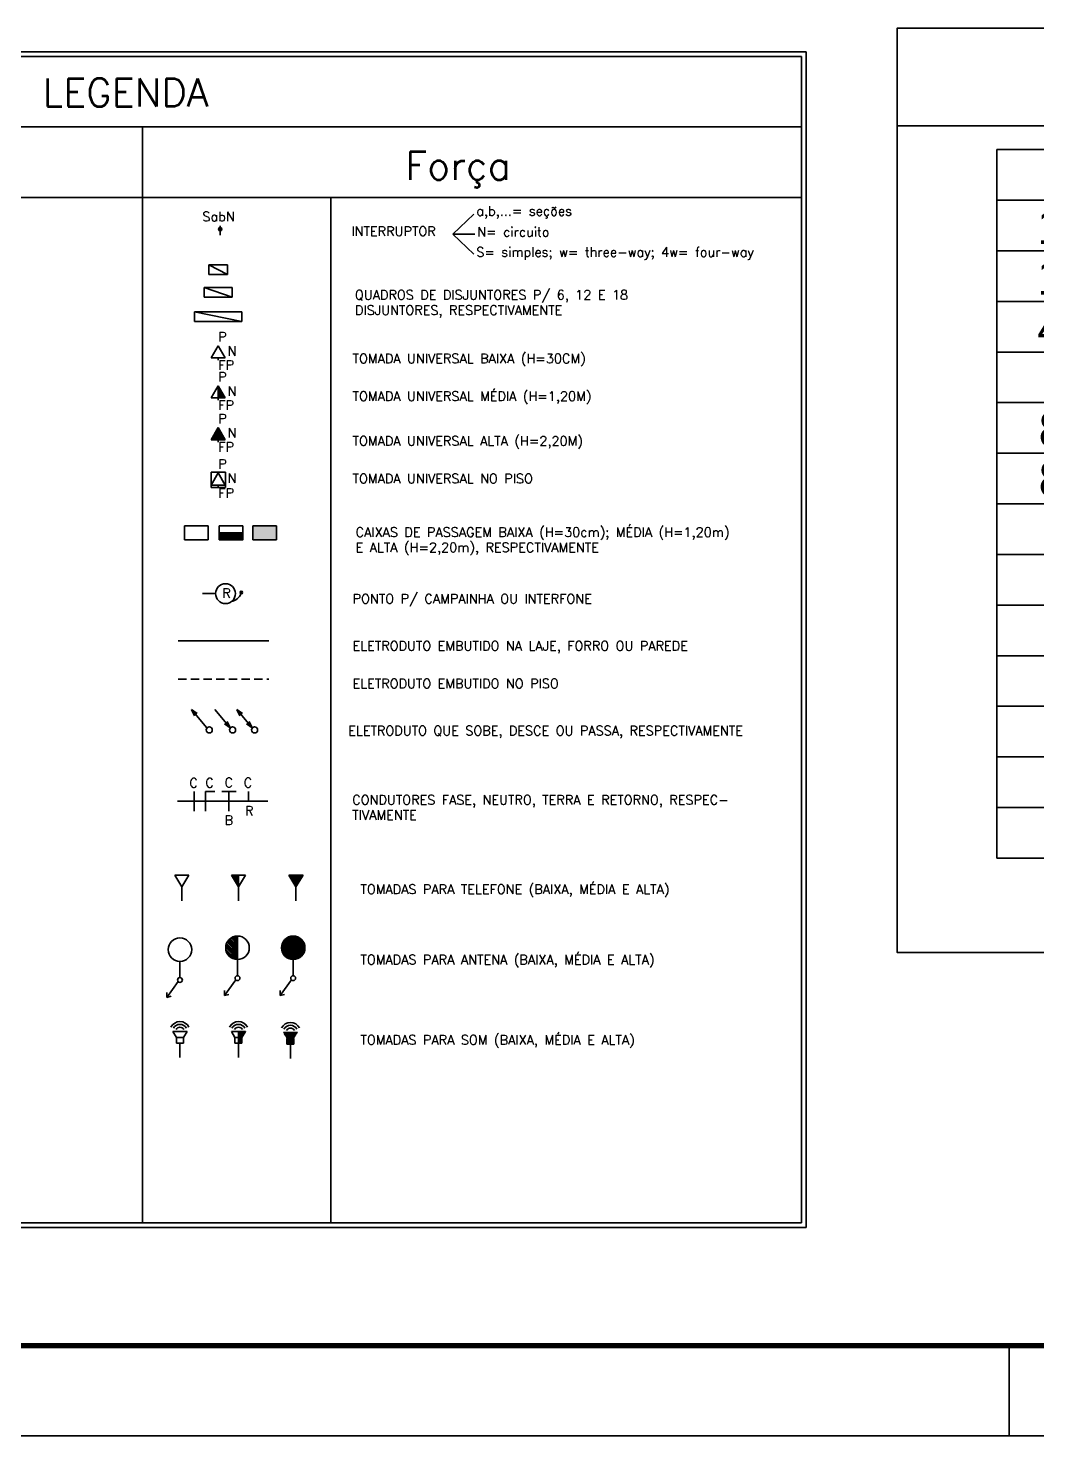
# Model space of a CAD drawing. Header units: metres. Extents: x 3811 to 4035, y 1340 to 1498.
# Drawn here: x 3838.49 to 3868.32, y 1339.77 to 1381.43 of the extents above; entities that cross this region are included whole.
import ezdxf

# ---------------------------------------------------------------- set-up
doc = ezdxf.new("R2010")
doc.units = ezdxf.units.M
doc.linetypes.add('HIDDEN', pattern=[0.375, 0.25, -0.125])
doc.layers.add('VISTA FRONTAL', color=7, linetype='Continuous')
doc.styles.add('N', font='NASKHD.shx', dxfattribs={"height": 2})
doc.styles.add('ROMANS', font='romans.shx', dxfattribs={"width": 0.5, "height": 0.15})
doc.styles.get("Standard").update_dxf_attribs({"font": 'arial.ttf'})

# ---------------------------------------------------------------- blocks, each defined once
blk = doc.blocks.new('TABLA DE BALANCEO')
at = {"layer": 'VISTA FRONTAL', "ltscale": 0.25}
h = blk.add_hatch(color=0, dxfattribs=at)
h.paths.add_polyline_path([(64.522, 528.503, 0.414225), (63.38, 527.361), (64.522, 527.361)])
h.paths.add_polyline_path([(64.522, 528.503), (64.522, 527.361), (65.663, 527.361, 0.414202)])
h.paths.add_polyline_path([(64.522, 527.361), (63.38, 527.361, 0.414202), (64.522, 526.22)])
h.paths.add_polyline_path([(65.663, 527.361), (64.522, 527.361), (64.522, 526.22, 0.414225)])
h = blk.add_hatch(color=0, dxfattribs=at)
h.paths.add_polyline_path([(64.522, 524.308, 0.414225), (63.38, 523.167), (64.522, 523.167)])
h.paths.add_polyline_path([(64.522, 524.308), (64.522, 523.167), (65.663, 523.167, 0.414202)])
h.paths.add_polyline_path([(64.522, 523.167), (63.38, 523.167, 0.414202), (64.522, 522.025)])
h.paths.add_polyline_path([(65.663, 523.167), (64.522, 523.167), (64.522, 522.025, 0.414225)])
h = blk.add_hatch(color=0, dxfattribs=at)
h.paths.add_polyline_path([(79.939, 524.308, 0.414225), (78.797, 523.167), (79.939, 523.167)])
h.paths.add_polyline_path([(79.939, 524.308), (79.939, 523.167), (81.08, 523.167, 0.414202)])
h.paths.add_polyline_path([(79.939, 523.167), (78.797, 523.167, 0.414202), (79.939, 522.025)])
h.paths.add_polyline_path([(81.08, 523.167), (79.939, 523.167), (79.939, 522.025, 0.414225)])
h = blk.add_hatch(color=0, dxfattribs=at)
h.paths.add_polyline_path([(64.522, 520.113, 0.414225), (63.38, 518.972), (64.522, 518.972)])
h.paths.add_polyline_path([(64.522, 520.113), (64.522, 518.972), (65.663, 518.972, 0.414202)])
h.paths.add_polyline_path([(64.522, 518.972), (63.38, 518.972, 0.414202), (64.522, 517.831)])
h.paths.add_polyline_path([(65.663, 518.972), (64.522, 518.972), (64.522, 517.831, 0.414225)])
h = blk.add_hatch(color=0, dxfattribs=at)
h.paths.add_polyline_path([(80.023, 515.918, 0.414225), (78.882, 514.777), (80.023, 514.777)])
h.paths.add_polyline_path([(80.023, 515.918), (80.023, 514.777), (81.164, 514.777, 0.414202)])
h.paths.add_polyline_path([(80.023, 514.777), (78.882, 514.777, 0.414202), (80.023, 513.635)])
h.paths.add_polyline_path([(81.164, 514.777), (80.023, 514.777), (80.023, 513.635, 0.414225)])
h = blk.add_hatch(color=0, dxfattribs=at)
h.paths.add_polyline_path([(80.023, 511.723, 0.414225), (78.881, 510.582), (80.023, 510.582)])
h.paths.add_polyline_path([(80.023, 511.723), (80.023, 510.582), (81.164, 510.582, 0.414202)])
h.paths.add_polyline_path([(80.023, 510.582), (78.881, 510.582, 0.414202), (80.023, 509.441)])
h.paths.add_polyline_path([(81.164, 510.582), (80.023, 510.582), (80.023, 509.441, 0.414225)])
h = blk.add_hatch(color=0, dxfattribs=at)
h.paths.add_polyline_path([(80.023, 507.529, 0.414225), (78.881, 506.387), (80.023, 506.387)])
h.paths.add_polyline_path([(80.023, 507.529), (80.023, 506.387), (81.164, 506.387, 0.414202)])
h.paths.add_polyline_path([(80.023, 506.387), (78.881, 506.387, 0.414202), (80.023, 505.246)])
h.paths.add_polyline_path([(81.164, 506.387), (80.023, 506.387), (80.023, 505.246, 0.414225)])
h = blk.add_hatch(color=0, dxfattribs=at)
h.paths.add_polyline_path([(64.52, 503.334, 0.414225), (63.379, 502.193), (64.52, 502.193)])
h.paths.add_polyline_path([(64.52, 503.334), (64.52, 502.193), (65.662, 502.193, 0.414202)])
h.paths.add_polyline_path([(64.52, 502.193), (63.379, 502.193, 0.414202), (64.52, 501.052)])
h.paths.add_polyline_path([(65.662, 502.193), (64.52, 502.193), (64.52, 501.052, 0.414225)])
at = {"layer": 'VISTA FRONTAL', "color": 0, "ltscale": 0.25}
for p, q in [((17.097, 537.359), (17.097, 496.15)), ((17.097, 537.359), (38.859, 537.359)), ((27.979, 537.359), (27.978, 496.15)), ((38.859, 537.359), (38.858, 496.15)), ((17.097, 534.416), (38.859, 534.415)), ((17.097, 531.472), (38.859, 531.471)), ((64.554, 531.497), (64.553, 497.4)), ((79.88, 531.556), (79.88, 497.459)), ((17.097, 528.528), (38.859, 528.527)), ((56.988, 527.361), (89.339, 527.361)), ((17.097, 525.584), (38.859, 525.584)), ((17.097, 522.64), (38.859, 522.639)), ((56.988, 523.167), (89.339, 523.166)), ((17.097, 519.696), (38.859, 519.695)), ((56.988, 518.972), (89.339, 518.972)), ((17.097, 516.752), (38.859, 516.751)), ((56.988, 514.777), (89.339, 514.777)), ((17.097, 513.808), (38.858, 513.808)), ((17.097, 510.864), (38.858, 510.864)), ((56.988, 510.583), (89.339, 510.582)), ((17.097, 507.92), (38.858, 507.92)), ((56.988, 506.388), (89.339, 506.388)), ((17.097, 504.976), (38.858, 504.976)), ((17.096, 502.034), (38.858, 502.034)), ((17.097, 502.032), (38.858, 502.032)), ((56.987, 502.193), (89.339, 502.201)), ((17.097, 499.09), (38.858, 499.09)), ((17.097, 496.15), (38.858, 496.15))]:
    blk.add_line(p, q, dxfattribs=at)
for points in [[(97.582, 538.742), (11.298, 538.742), (11.298, 544.426), (97.582, 544.426)], [(97.582, 490.651), (11.298, 490.651), (11.298, 538.742), (97.582, 538.742)]]:
    blk.add_lwpolyline(points, close=True, dxfattribs=at)
blk.add_circle((64.522, 527.361), 1.141, dxfattribs=at)
at = {"layer": 'VISTA FRONTAL', "color": 0, "ltscale": 0.25, "attachment_point": 1}
for s, insert, char_height, width in [('BALANÇO DE CARGAS', (33.361, 542.683), 2.5, 42.89233), ('A', (21.455, 537.359), 2.5, 2.32047), ('B', (32.359, 537.359), 2.5, 2.3205), ('A', (63.261, 535.831), 3.562, 2.78732), ('B', (78.764, 535.831), 3.562, 2.78732), ('1', (54.707, 528.422), 1.052, 0.24396), ('2', (92.919, 528.422), 1.052, 0.24396), ('3', (54.707, 524.227), 1.052, 0.24396), ('4', (92.919, 524.227), 1.052, 0.24396), ('5', (54.707, 520.032), 1.052, 0.24396), ('6', (92.919, 520.032), 1.052, 0.24396), ('7', (54.707, 515.838), 1.052, 0.24396), ('8', (92.919, 515.838), 1.052, 0.24396), ('9', (54.706, 511.643), 1.052, 0.24396), ('10', (92.919, 511.643), 1.0523, 0.24396), ('11', (54.602, 507.448), 1.0523, 0.24396), ('12', (92.919, 507.448), 1.0523, 0.24396), ('13', (54.601, 503.254), 1.0523, 0.24396)]:
    blk.add_mtext(s, dxfattribs=dict(at, insert=insert, char_height=char_height, width=width))
at = {"layer": 'VISTA FRONTAL', "color": 0, "ltscale": 0.25, "char_height": 2, "width": 6.58802, "attachment_point": 1, "style": 'N'}
for s, insert in [('1647', (19.445, 533.866)), ('1647', (19.445, 530.922)), ('4500', (19.445, 527.978)), ('2000', (30.334, 525.034)), ('833', (19.521, 522.089)), ('833', (19.521, 519.204)), ('1900', (30.326, 516.201)), ('1333', (30.326, 513.257)), ('1080', (30.326, 510.46)), ('1300', (30.326, 507.367)), ('1400', (30.326, 504.426)), ('1400', (30.326, 501.484)), ('500', (30.326, 498.557))]:
    blk.add_mtext(s, dxfattribs=dict(at, insert=insert))

msp = doc.modelspace()

# ---------------------------------------------------------------- linework, layer by layer
at = {"color": 4}
for p, q in [((3822.255, 1380.73), (3861.503, 1380.73)), ((3861.503, 1380.73), (3861.503, 1345.931)), ((3847.446, 1376.415), (3847.446, 1346.07)), ((3844.172, 1375.581), (3844.172, 1375.303)), ((3843.834, 1374.42), (3844.391, 1374.141)), ((3843.834, 1374.141), (3843.834, 1374.42)), ((3843.834, 1374.42), (3844.391, 1374.42)), ((3844.391, 1374.42), (3844.391, 1374.141)), ((3844.391, 1374.141), (3843.834, 1374.141)), ((3843.695, 1373.75), (3844.53, 1373.471)), ((3843.695, 1373.471), (3843.695, 1373.75)), ((3843.695, 1373.75), (3844.53, 1373.75)), ((3844.53, 1373.471), (3843.695, 1373.471)), ((3844.53, 1373.75), (3844.53, 1373.471)), ((3843.416, 1373.028), (3844.808, 1372.75)), ((3843.416, 1372.75), (3843.416, 1373.028)), ((3843.416, 1373.028), (3844.808, 1373.028)), ((3844.808, 1373.028), (3844.808, 1372.75)), ((3844.808, 1372.75), (3843.416, 1372.75)), ((3843.903, 1371.67), (3844.112, 1372.031)), ((3844.112, 1372.031), (3843.903, 1371.67)), ((3844.112, 1372.031), (3843.903, 1371.67)), ((3844.321, 1371.67), (3844.112, 1372.031)), ((3843.903, 1371.67), (3844.321, 1371.67)), ((3844.112, 1371.67), (3844.112, 1371.6)), ((3843.903, 1370.484), (3844.112, 1370.846)), ((3844.112, 1370.846), (3843.903, 1370.484)), ((3844.112, 1370.846), (3843.903, 1370.484)), ((3844.112, 1370.484), (3844.112, 1370.846)), ((3844.321, 1370.484), (3844.112, 1370.846)), ((3843.903, 1370.484), (3844.321, 1370.484)), ((3844.112, 1370.484), (3844.112, 1370.414)), ((3843.903, 1369.247), (3844.112, 1369.609)), ((3844.112, 1369.609), (3843.903, 1369.247)), ((3844.112, 1369.609), (3843.903, 1369.247)), ((3844.112, 1369.247), (3844.112, 1369.609)), ((3844.321, 1369.247), (3844.112, 1369.609)), ((3843.903, 1369.247), (3844.321, 1369.247)), ((3844.112, 1369.247), (3844.112, 1369.177)), ((3843.903, 1367.907), (3844.112, 1368.269)), ((3844.112, 1368.269), (3843.903, 1367.907)), ((3844.112, 1368.269), (3843.903, 1367.907)), ((3844.321, 1367.907), (3844.112, 1368.269)), ((3843.903, 1367.907), (3844.321, 1367.907)), ((3844.112, 1367.907), (3844.112, 1367.837)), ((3843.117, 1366.285), (3843.117, 1366.703)), ((3843.117, 1366.703), (3843.812, 1366.703)), ((3843.812, 1366.703), (3843.812, 1366.285)), ((3844.141, 1366.285), (3844.141, 1366.703)), ((3844.141, 1366.703), (3844.837, 1366.703)), ((3844.141, 1366.494), (3844.837, 1366.494)), ((3844.837, 1366.703), (3844.837, 1366.285)), ((3845.138, 1366.285), (3845.138, 1366.703)), ((3845.138, 1366.703), (3845.834, 1366.703)), ((3845.834, 1366.703), (3845.834, 1366.285)), ((3843.812, 1366.285), (3843.117, 1366.285)), ((3844.837, 1366.285), (3844.141, 1366.285)), ((3845.834, 1366.285), (3845.138, 1366.285)), ((3843.777, 1360.722), (3843.326, 1361.268)), ((3843.326, 1361.268), (3843.493, 1361.15)), ((3843.326, 1361.268), (3843.41, 1361.082)), ((3844.465, 1360.722), (3844.014, 1361.268)), ((3845.117, 1360.722), (3844.666, 1361.268)), ((3844.666, 1361.268), (3844.833, 1361.15)), ((3844.666, 1361.268), (3844.75, 1361.082)), ((3844.465, 1360.722), (3844.298, 1360.84)), ((3844.465, 1360.722), (3844.381, 1360.908)), ((3845.117, 1360.722), (3845.033, 1360.908)), ((3845.013, 1358.843), (3845.013, 1358.551)), ((3842.911, 1358.548), (3845.579, 1358.548)), ((3843.404, 1358.84), (3843.404, 1358.255)), ((3843.735, 1358.84), (3844.013, 1358.84)), ((3843.735, 1358.84), (3843.735, 1358.255)), ((3844.221, 1358.84), (3844.646, 1358.84)), ((3844.43, 1358.84), (3844.43, 1358.255)), ((3822.255, 1345.931), (3861.503, 1345.931))]:
    msp.add_line(p, q, dxfattribs=at)
at = {"color": 6}
for p, q in [((3822.394, 1380.591), (3861.364, 1380.591)), ((3861.364, 1380.591), (3861.364, 1346.07)), ((3822.394, 1378.503), (3861.364, 1378.503)), ((3841.879, 1378.503), (3841.879, 1346.07)), ((3822.394, 1376.415), (3861.364, 1376.415)), ((3842.926, 1363.301), (3845.608, 1363.301)), ((3822.394, 1346.07), (3861.364, 1346.07))]:
    msp.add_line(p, q, dxfattribs=at)
at = {"color": 2}
for p, q in [((3851.674, 1375.927), (3851.052, 1375.333)), ((3851.052, 1375.333), (3851.674, 1374.739)), ((3851.052, 1375.333), (3851.701, 1375.333)), ((3842.829, 1356.363), (3843.038, 1356.015)), ((3842.829, 1356.363), (3843.246, 1356.363)), ((3843.038, 1356.015), (3843.246, 1356.363)), ((3844.503, 1356.363), (3844.712, 1356.015)), ((3844.503, 1356.363), (3844.92, 1356.363)), ((3844.712, 1356.164), (3844.512, 1356.363)), ((3844.712, 1356.188), (3844.537, 1356.363)), ((3844.712, 1356.213), (3844.561, 1356.363)), ((3844.712, 1356.237), (3844.586, 1356.363)), ((3844.712, 1356.262), (3844.611, 1356.363)), ((3844.712, 1356.287), (3844.635, 1356.363)), ((3844.712, 1356.311), (3844.66, 1356.363)), ((3844.712, 1356.336), (3844.684, 1356.363)), ((3844.712, 1356.36), (3844.709, 1356.363)), ((3844.712, 1356.015), (3844.92, 1356.363)), ((3844.712, 1356.015), (3844.712, 1356.363)), ((3846.204, 1356.363), (3846.413, 1356.015)), ((3846.204, 1356.363), (3846.622, 1356.363)), ((3846.469, 1356.108), (3846.214, 1356.363)), ((3846.478, 1356.123), (3846.238, 1356.363)), ((3846.487, 1356.139), (3846.263, 1356.363)), ((3846.497, 1356.154), (3846.287, 1356.363)), ((3846.506, 1356.169), (3846.312, 1356.363)), ((3846.515, 1356.185), (3846.337, 1356.363)), ((3846.524, 1356.2), (3846.361, 1356.363)), ((3846.533, 1356.216), (3846.386, 1356.363)), ((3846.543, 1356.231), (3846.41, 1356.363)), ((3846.413, 1356.015), (3846.622, 1356.363)), ((3846.552, 1356.246), (3846.435, 1356.363)), ((3846.561, 1356.262), (3846.46, 1356.363)), ((3846.57, 1356.277), (3846.484, 1356.363)), ((3846.58, 1356.292), (3846.509, 1356.363)), ((3846.589, 1356.308), (3846.533, 1356.363)), ((3846.598, 1356.323), (3846.558, 1356.363)), ((3846.607, 1356.339), (3846.583, 1356.363)), ((3846.616, 1356.354), (3846.607, 1356.363)), ((3843.038, 1355.598), (3843.038, 1356.015)), ((3844.712, 1356.139), (3844.526, 1356.325)), ((3844.712, 1356.114), (3844.563, 1356.263)), ((3844.712, 1356.09), (3844.6, 1356.202)), ((3844.712, 1356.065), (3844.637, 1356.14)), ((3844.712, 1356.041), (3844.674, 1356.079)), ((3844.712, 1356.016), (3844.711, 1356.017)), ((3844.712, 1355.598), (3844.712, 1356.015)), ((3846.46, 1356.093), (3846.228, 1356.325)), ((3846.45, 1356.077), (3846.265, 1356.263)), ((3846.441, 1356.062), (3846.301, 1356.202)), ((3846.432, 1356.046), (3846.338, 1356.14)), ((3846.423, 1356.031), (3846.375, 1356.079)), ((3846.414, 1356.016), (3846.412, 1356.017)), ((3846.413, 1355.598), (3846.413, 1356.015)), ((3844.684, 1353.919), (3844.34, 1354.263)), ((3844.684, 1353.968), (3844.348, 1354.304)), ((3844.684, 1354.018), (3844.361, 1354.341)), ((3844.684, 1354.067), (3844.376, 1354.375)), ((3844.684, 1354.116), (3844.395, 1354.406)), ((3844.684, 1354.165), (3844.415, 1354.434)), ((3844.684, 1354.214), (3844.439, 1354.46)), ((3844.684, 1354.264), (3844.465, 1354.483)), ((3844.684, 1354.313), (3844.493, 1354.504)), ((3844.684, 1354.362), (3844.524, 1354.522)), ((3844.684, 1354.411), (3844.558, 1354.537)), ((3844.684, 1354.46), (3844.595, 1354.549)), ((3844.684, 1354.51), (3844.636, 1354.558)), ((3844.684, 1354.559), (3844.682, 1354.561)), ((3844.684, 1353.865), (3844.684, 1354.561)), ((3846.392, 1353.87), (3845.988, 1354.274)), ((3846.422, 1353.877), (3845.995, 1354.304)), ((3846.45, 1353.886), (3846.004, 1354.332)), ((3846.476, 1353.897), (3846.015, 1354.358)), ((3846.501, 1353.909), (3846.027, 1354.383)), ((3846.524, 1353.923), (3846.041, 1354.406)), ((3846.545, 1353.939), (3846.057, 1354.427)), ((3846.565, 1353.956), (3846.074, 1354.447)), ((3846.584, 1353.974), (3846.092, 1354.466)), ((3846.601, 1353.994), (3846.112, 1354.483)), ((3846.617, 1354.015), (3846.133, 1354.499)), ((3846.631, 1354.037), (3846.155, 1354.513)), ((3846.644, 1354.061), (3846.179, 1354.526)), ((3846.655, 1354.087), (3846.205, 1354.537)), ((3846.665, 1354.114), (3846.232, 1354.547)), ((3846.672, 1354.144), (3846.262, 1354.554)), ((3846.677, 1354.176), (3846.294, 1354.559)), ((3846.679, 1354.211), (3846.329, 1354.561)), ((3846.677, 1354.25), (3846.368, 1354.559)), ((3846.669, 1354.294), (3846.412, 1354.551)), ((3846.651, 1354.35), (3846.468, 1354.533)), ((3844.684, 1353.87), (3844.336, 1354.218)), ((3844.637, 1353.868), (3844.34, 1354.165)), ((3844.572, 1353.884), (3844.355, 1354.101)), ((3844.458, 1353.949), (3844.42, 1353.987)), ((3844.684, 1353.378), (3844.684, 1353.865)), ((3846.323, 1353.865), (3845.983, 1354.206)), ((3846.359, 1353.866), (3845.984, 1354.241)), ((3846.283, 1353.868), (3845.986, 1354.165)), ((3846.237, 1353.878), (3845.996, 1354.119)), ((3846.177, 1353.901), (3846.019, 1354.059)), ((3846.331, 1353.378), (3846.331, 1353.865)), ((3842.983, 1353.323), (3842.983, 1353.81)), ((3842.929, 1353.211), (3842.597, 1352.743)), ((3844.631, 1353.266), (3844.299, 1352.798)), ((3846.277, 1353.266), (3845.945, 1352.798)), ((3842.597, 1352.743), (3842.725, 1352.779)), ((3844.299, 1352.798), (3844.299, 1352.946)), ((3844.299, 1352.798), (3844.427, 1352.834)), ((3845.945, 1352.798), (3845.945, 1352.946)), ((3845.945, 1352.798), (3846.073, 1352.834)), ((3842.879, 1351.557), (3842.774, 1351.732)), ((3842.774, 1351.732), (3843.191, 1351.732)), ((3843.087, 1351.557), (3842.879, 1351.557)), ((3842.879, 1351.557), (3842.879, 1351.386)), ((3843.087, 1351.557), (3842.879, 1351.557)), ((3842.879, 1351.386), (3843.087, 1351.386)), ((3842.983, 1350.966), (3842.983, 1351.384)), ((3843.087, 1351.557), (3843.191, 1351.732)), ((3843.087, 1351.386), (3843.087, 1351.557)), ((3844.503, 1351.732), (3844.608, 1351.557)), ((3844.503, 1351.732), (3844.92, 1351.732)), ((3844.816, 1351.557), (3844.608, 1351.557)), ((3844.608, 1351.557), (3844.608, 1351.386)), ((3844.816, 1351.557), (3844.608, 1351.557)), ((3844.608, 1351.386), (3844.816, 1351.386)), ((3844.712, 1351.384), (3844.712, 1351.732)), ((3844.841, 1351.6), (3844.712, 1351.73)), ((3844.834, 1351.588), (3844.712, 1351.711)), ((3844.827, 1351.577), (3844.712, 1351.693)), ((3844.82, 1351.565), (3844.712, 1351.674)), ((3844.809, 1351.557), (3844.712, 1351.655)), ((3844.79, 1351.557), (3844.712, 1351.636)), ((3844.772, 1351.557), (3844.712, 1351.618)), ((3844.753, 1351.557), (3844.712, 1351.599)), ((3844.734, 1351.557), (3844.712, 1351.58)), ((3844.715, 1351.557), (3844.712, 1351.561)), ((3844.816, 1351.438), (3844.712, 1351.543)), ((3844.816, 1351.42), (3844.712, 1351.524)), ((3844.816, 1351.401), (3844.712, 1351.505)), ((3844.812, 1351.386), (3844.712, 1351.486)), ((3844.794, 1351.386), (3844.712, 1351.468)), ((3844.775, 1351.386), (3844.712, 1351.449)), ((3844.756, 1351.386), (3844.712, 1351.43)), ((3844.737, 1351.386), (3844.712, 1351.411)), ((3844.719, 1351.386), (3844.712, 1351.393)), ((3844.712, 1350.966), (3844.712, 1351.384)), ((3844.816, 1351.457), (3844.715, 1351.557)), ((3844.849, 1351.612), (3844.729, 1351.732)), ((3844.816, 1351.476), (3844.734, 1351.557)), ((3844.856, 1351.624), (3844.747, 1351.732)), ((3844.816, 1351.495), (3844.753, 1351.557)), ((3844.863, 1351.635), (3844.766, 1351.732)), ((3844.816, 1351.513), (3844.772, 1351.557)), ((3844.87, 1351.647), (3844.785, 1351.732)), ((3844.816, 1351.532), (3844.79, 1351.557)), ((3844.877, 1351.659), (3844.804, 1351.732)), ((3844.816, 1351.551), (3844.809, 1351.557)), ((3844.816, 1351.557), (3844.92, 1351.732)), ((3844.816, 1351.386), (3844.816, 1351.557)), ((3844.884, 1351.671), (3844.822, 1351.732)), ((3844.891, 1351.682), (3844.841, 1351.732)), ((3844.898, 1351.694), (3844.86, 1351.732)), ((3844.905, 1351.706), (3844.879, 1351.732)), ((3844.912, 1351.717), (3844.897, 1351.732)), ((3844.919, 1351.729), (3844.916, 1351.732)), ((3846.04, 1351.704), (3846.457, 1351.704)), ((3846.215, 1351.53), (3846.041, 1351.704)), ((3846.234, 1351.53), (3846.059, 1351.704)), ((3846.196, 1351.53), (3846.067, 1351.659)), ((3846.252, 1351.53), (3846.078, 1351.704)), ((3846.177, 1351.53), (3846.095, 1351.613)), ((3846.271, 1351.53), (3846.097, 1351.704)), ((3846.29, 1351.53), (3846.116, 1351.704)), ((3846.159, 1351.53), (3846.123, 1351.566)), ((3846.309, 1351.53), (3846.134, 1351.704)), ((3846.353, 1351.53), (3846.144, 1351.53)), ((3846.144, 1351.53), (3846.144, 1351.358)), ((3846.353, 1351.53), (3846.144, 1351.53)), ((3846.312, 1351.358), (3846.144, 1351.526)), ((3846.293, 1351.358), (3846.144, 1351.507)), ((3846.274, 1351.358), (3846.144, 1351.488)), ((3846.256, 1351.358), (3846.144, 1351.469)), ((3846.237, 1351.358), (3846.144, 1351.451)), ((3846.218, 1351.358), (3846.144, 1351.432)), ((3846.199, 1351.358), (3846.144, 1351.413)), ((3846.181, 1351.358), (3846.144, 1351.394)), ((3846.162, 1351.358), (3846.144, 1351.376)), ((3846.144, 1351.358), (3846.353, 1351.358)), ((3846.327, 1351.53), (3846.153, 1351.704)), ((3846.331, 1351.358), (3846.159, 1351.53)), ((3846.346, 1351.53), (3846.172, 1351.704)), ((3846.349, 1351.358), (3846.177, 1351.53)), ((3846.357, 1351.538), (3846.191, 1351.704)), ((3846.353, 1351.373), (3846.196, 1351.53)), ((3846.364, 1351.549), (3846.209, 1351.704)), ((3846.353, 1351.392), (3846.215, 1351.53)), ((3846.371, 1351.561), (3846.228, 1351.704)), ((3846.353, 1351.411), (3846.234, 1351.53)), ((3846.378, 1351.573), (3846.247, 1351.704)), ((3846.249, 1350.939), (3846.249, 1351.356)), ((3846.353, 1351.43), (3846.252, 1351.53)), ((3846.385, 1351.585), (3846.266, 1351.704)), ((3846.353, 1351.448), (3846.271, 1351.53)), ((3846.392, 1351.596), (3846.284, 1351.704)), ((3846.353, 1351.467), (3846.29, 1351.53)), ((3846.399, 1351.608), (3846.303, 1351.704)), ((3846.353, 1351.486), (3846.309, 1351.53)), ((3846.406, 1351.62), (3846.322, 1351.704)), ((3846.353, 1351.505), (3846.327, 1351.53)), ((3846.414, 1351.631), (3846.34, 1351.704)), ((3846.353, 1351.523), (3846.346, 1351.53)), ((3846.353, 1351.358), (3846.353, 1351.53)), ((3846.421, 1351.643), (3846.359, 1351.704)), ((3846.428, 1351.655), (3846.378, 1351.704)), ((3846.435, 1351.667), (3846.397, 1351.704)), ((3846.442, 1351.678), (3846.415, 1351.704)), ((3846.449, 1351.69), (3846.434, 1351.704)), ((3846.456, 1351.702), (3846.453, 1351.704))]:
    msp.add_line(p, q, dxfattribs=at)
at = {"color": 4, "linetype": 'Continuous'}
for p, q in [((3843.905, 1368.292), (3843.905, 1367.838)), ((3844.325, 1368.292), (3843.905, 1368.292)), ((3844.325, 1367.838), (3844.325, 1368.292)), ((3843.905, 1367.838), (3844.325, 1367.838)), ((3844.141, 1366.492), (3844.143, 1366.494)), ((3844.141, 1366.489), (3844.146, 1366.494)), ((3844.141, 1366.487), (3844.148, 1366.494)), ((3844.141, 1366.484), (3844.15, 1366.494)), ((3844.141, 1366.482), (3844.153, 1366.494)), ((3844.141, 1366.479), (3844.155, 1366.494)), ((3844.141, 1366.477), (3844.158, 1366.494)), ((3844.141, 1366.475), (3844.16, 1366.494)), ((3844.141, 1366.472), (3844.163, 1366.494)), ((3844.141, 1366.47), (3844.165, 1366.494)), ((3844.141, 1366.467), (3844.168, 1366.494)), ((3844.141, 1366.465), (3844.17, 1366.494)), ((3844.141, 1366.462), (3844.173, 1366.494)), ((3844.141, 1366.46), (3844.175, 1366.494)), ((3844.141, 1366.457), (3844.178, 1366.494)), ((3844.141, 1366.455), (3844.18, 1366.494)), ((3844.141, 1366.452), (3844.182, 1366.494)), ((3844.141, 1366.45), (3844.185, 1366.494)), ((3844.141, 1366.448), (3844.187, 1366.494)), ((3844.141, 1366.445), (3844.19, 1366.494)), ((3844.141, 1366.443), (3844.192, 1366.494)), ((3844.141, 1366.44), (3844.195, 1366.494)), ((3844.141, 1366.438), (3844.197, 1366.494)), ((3844.141, 1366.435), (3844.2, 1366.494)), ((3844.141, 1366.433), (3844.202, 1366.494)), ((3844.141, 1366.43), (3844.205, 1366.494)), ((3844.141, 1366.428), (3844.207, 1366.494)), ((3844.141, 1366.425), (3844.21, 1366.494)), ((3844.141, 1366.423), (3844.212, 1366.494)), ((3844.141, 1366.42), (3844.214, 1366.494)), ((3844.141, 1366.418), (3844.217, 1366.494)), ((3844.141, 1366.416), (3844.219, 1366.494)), ((3844.141, 1366.413), (3844.222, 1366.494)), ((3844.141, 1366.411), (3844.224, 1366.494)), ((3844.141, 1366.408), (3844.227, 1366.494)), ((3844.141, 1366.406), (3844.229, 1366.494)), ((3844.141, 1366.403), (3844.232, 1366.494)), ((3844.141, 1366.401), (3844.234, 1366.494)), ((3844.141, 1366.398), (3844.237, 1366.494)), ((3844.141, 1366.396), (3844.239, 1366.494)), ((3844.141, 1366.393), (3844.242, 1366.494)), ((3844.141, 1366.391), (3844.244, 1366.494)), ((3844.141, 1366.388), (3844.246, 1366.494)), ((3844.141, 1366.386), (3844.249, 1366.494)), ((3844.141, 1366.384), (3844.251, 1366.494)), ((3844.141, 1366.381), (3844.254, 1366.494)), ((3844.141, 1366.379), (3844.256, 1366.494)), ((3844.141, 1366.376), (3844.259, 1366.494)), ((3844.141, 1366.374), (3844.261, 1366.494)), ((3844.141, 1366.371), (3844.264, 1366.494)), ((3844.141, 1366.369), (3844.266, 1366.494)), ((3844.141, 1366.366), (3844.269, 1366.494)), ((3844.141, 1366.364), (3844.271, 1366.494)), ((3844.141, 1366.361), (3844.274, 1366.494)), ((3844.141, 1366.359), (3844.276, 1366.494)), ((3844.141, 1366.356), (3844.278, 1366.494)), ((3844.141, 1366.354), (3844.281, 1366.494)), ((3844.141, 1366.352), (3844.283, 1366.494)), ((3844.141, 1366.349), (3844.286, 1366.494)), ((3844.141, 1366.347), (3844.288, 1366.494)), ((3844.141, 1366.344), (3844.291, 1366.494)), ((3844.141, 1366.342), (3844.293, 1366.494)), ((3844.141, 1366.339), (3844.296, 1366.494)), ((3844.141, 1366.337), (3844.298, 1366.494)), ((3844.141, 1366.334), (3844.301, 1366.494)), ((3844.141, 1366.332), (3844.303, 1366.494)), ((3844.141, 1366.329), (3844.305, 1366.494)), ((3844.141, 1366.327), (3844.308, 1366.494)), ((3844.141, 1366.324), (3844.31, 1366.494)), ((3844.141, 1366.322), (3844.313, 1366.494)), ((3844.141, 1366.32), (3844.315, 1366.494)), ((3844.141, 1366.317), (3844.318, 1366.494)), ((3844.141, 1366.315), (3844.32, 1366.494)), ((3844.141, 1366.312), (3844.323, 1366.494)), ((3844.141, 1366.31), (3844.325, 1366.494)), ((3844.141, 1366.307), (3844.328, 1366.494)), ((3844.141, 1366.305), (3844.33, 1366.494)), ((3844.141, 1366.302), (3844.333, 1366.494)), ((3844.141, 1366.3), (3844.335, 1366.494)), ((3844.141, 1366.297), (3844.337, 1366.494)), ((3844.141, 1366.295), (3844.34, 1366.494)), ((3844.141, 1366.293), (3844.342, 1366.494)), ((3844.141, 1366.29), (3844.345, 1366.494)), ((3844.141, 1366.288), (3844.347, 1366.494)), ((3844.141, 1366.285), (3844.35, 1366.494)), ((3844.143, 1366.285), (3844.352, 1366.494)), ((3844.146, 1366.285), (3844.355, 1366.494)), ((3844.148, 1366.285), (3844.357, 1366.494)), ((3844.151, 1366.285), (3844.36, 1366.494)), ((3844.153, 1366.285), (3844.362, 1366.494)), ((3844.156, 1366.285), (3844.365, 1366.494)), ((3844.158, 1366.285), (3844.367, 1366.494)), ((3844.161, 1366.285), (3844.369, 1366.494)), ((3844.163, 1366.285), (3844.372, 1366.494)), ((3844.166, 1366.285), (3844.374, 1366.494)), ((3844.168, 1366.285), (3844.377, 1366.494)), ((3844.171, 1366.285), (3844.379, 1366.494)), ((3844.173, 1366.285), (3844.382, 1366.494)), ((3844.175, 1366.285), (3844.384, 1366.494)), ((3844.178, 1366.285), (3844.387, 1366.494)), ((3844.18, 1366.285), (3844.389, 1366.494)), ((3844.183, 1366.285), (3844.392, 1366.494)), ((3844.185, 1366.285), (3844.394, 1366.494)), ((3844.188, 1366.285), (3844.397, 1366.494)), ((3844.19, 1366.285), (3844.399, 1366.494)), ((3844.193, 1366.285), (3844.401, 1366.494)), ((3844.195, 1366.285), (3844.404, 1366.494)), ((3844.198, 1366.285), (3844.406, 1366.494)), ((3844.2, 1366.285), (3844.409, 1366.494)), ((3844.203, 1366.285), (3844.411, 1366.494)), ((3844.205, 1366.285), (3844.414, 1366.494)), ((3844.207, 1366.285), (3844.416, 1366.494)), ((3844.21, 1366.285), (3844.419, 1366.494)), ((3844.212, 1366.285), (3844.421, 1366.494)), ((3844.215, 1366.285), (3844.424, 1366.494)), ((3844.217, 1366.285), (3844.426, 1366.494)), ((3844.22, 1366.285), (3844.429, 1366.494)), ((3844.222, 1366.285), (3844.431, 1366.494)), ((3844.225, 1366.285), (3844.433, 1366.494)), ((3844.227, 1366.285), (3844.436, 1366.494)), ((3844.23, 1366.285), (3844.438, 1366.494)), ((3844.232, 1366.285), (3844.441, 1366.494)), ((3844.235, 1366.285), (3844.443, 1366.494)), ((3844.237, 1366.285), (3844.446, 1366.494)), ((3844.239, 1366.285), (3844.448, 1366.494)), ((3844.242, 1366.285), (3844.451, 1366.494)), ((3844.244, 1366.285), (3844.453, 1366.494)), ((3844.247, 1366.285), (3844.456, 1366.494)), ((3844.249, 1366.285), (3844.458, 1366.494)), ((3844.252, 1366.285), (3844.46, 1366.494)), ((3844.254, 1366.285), (3844.463, 1366.494)), ((3844.257, 1366.285), (3844.465, 1366.494)), ((3844.259, 1366.285), (3844.468, 1366.494)), ((3844.262, 1366.285), (3844.47, 1366.494)), ((3844.264, 1366.285), (3844.473, 1366.494)), ((3844.266, 1366.285), (3844.475, 1366.494)), ((3844.269, 1366.285), (3844.478, 1366.494)), ((3844.271, 1366.285), (3844.48, 1366.494)), ((3844.274, 1366.285), (3844.483, 1366.494)), ((3844.276, 1366.285), (3844.485, 1366.494)), ((3844.279, 1366.285), (3844.488, 1366.494)), ((3844.281, 1366.285), (3844.49, 1366.494)), ((3844.284, 1366.285), (3844.492, 1366.494)), ((3844.286, 1366.285), (3844.495, 1366.494)), ((3844.289, 1366.285), (3844.497, 1366.494)), ((3844.291, 1366.285), (3844.5, 1366.494)), ((3844.294, 1366.285), (3844.502, 1366.494)), ((3844.296, 1366.285), (3844.505, 1366.494)), ((3844.298, 1366.285), (3844.507, 1366.494)), ((3844.301, 1366.285), (3844.51, 1366.494)), ((3844.303, 1366.285), (3844.512, 1366.494)), ((3844.306, 1366.285), (3844.515, 1366.494)), ((3844.308, 1366.285), (3844.517, 1366.494)), ((3844.311, 1366.285), (3844.52, 1366.494)), ((3844.313, 1366.285), (3844.522, 1366.494)), ((3844.316, 1366.285), (3844.524, 1366.494)), ((3844.318, 1366.285), (3844.527, 1366.494)), ((3844.321, 1366.285), (3844.529, 1366.494)), ((3844.323, 1366.285), (3844.532, 1366.494)), ((3844.326, 1366.285), (3844.534, 1366.494)), ((3844.328, 1366.285), (3844.537, 1366.494)), ((3844.33, 1366.285), (3844.539, 1366.494)), ((3844.333, 1366.285), (3844.542, 1366.494)), ((3844.335, 1366.285), (3844.544, 1366.494)), ((3844.338, 1366.285), (3844.547, 1366.494)), ((3844.34, 1366.285), (3844.549, 1366.494)), ((3844.343, 1366.285), (3844.552, 1366.494)), ((3844.345, 1366.285), (3844.554, 1366.494)), ((3844.348, 1366.285), (3844.556, 1366.494)), ((3844.35, 1366.285), (3844.559, 1366.494)), ((3844.353, 1366.285), (3844.561, 1366.494)), ((3844.355, 1366.285), (3844.564, 1366.494)), ((3844.358, 1366.285), (3844.566, 1366.494)), ((3844.36, 1366.285), (3844.569, 1366.494)), ((3844.362, 1366.285), (3844.571, 1366.494)), ((3844.365, 1366.285), (3844.574, 1366.494)), ((3844.367, 1366.285), (3844.576, 1366.494)), ((3844.37, 1366.285), (3844.579, 1366.494)), ((3844.372, 1366.285), (3844.581, 1366.494)), ((3844.375, 1366.285), (3844.584, 1366.494)), ((3844.377, 1366.285), (3844.586, 1366.494)), ((3844.38, 1366.285), (3844.588, 1366.494)), ((3844.382, 1366.285), (3844.591, 1366.494)), ((3844.385, 1366.285), (3844.593, 1366.494)), ((3844.387, 1366.285), (3844.596, 1366.494)), ((3844.39, 1366.285), (3844.598, 1366.494)), ((3844.392, 1366.285), (3844.601, 1366.494)), ((3844.394, 1366.285), (3844.603, 1366.494)), ((3844.397, 1366.285), (3844.606, 1366.494)), ((3844.399, 1366.285), (3844.608, 1366.494)), ((3844.402, 1366.285), (3844.611, 1366.494)), ((3844.404, 1366.285), (3844.613, 1366.494)), ((3844.407, 1366.285), (3844.615, 1366.494)), ((3844.409, 1366.285), (3844.618, 1366.494)), ((3844.412, 1366.285), (3844.62, 1366.494)), ((3844.414, 1366.285), (3844.623, 1366.494)), ((3844.417, 1366.285), (3844.625, 1366.494)), ((3844.419, 1366.285), (3844.628, 1366.494)), ((3844.421, 1366.285), (3844.63, 1366.494)), ((3844.424, 1366.285), (3844.633, 1366.494)), ((3844.426, 1366.285), (3844.635, 1366.494)), ((3844.429, 1366.285), (3844.638, 1366.494)), ((3844.431, 1366.285), (3844.64, 1366.494)), ((3844.434, 1366.285), (3844.643, 1366.494)), ((3844.436, 1366.285), (3844.645, 1366.494)), ((3844.439, 1366.285), (3844.647, 1366.494)), ((3844.441, 1366.285), (3844.65, 1366.494)), ((3844.444, 1366.285), (3844.652, 1366.494)), ((3844.446, 1366.285), (3844.655, 1366.494)), ((3844.449, 1366.285), (3844.657, 1366.494)), ((3844.451, 1366.285), (3844.66, 1366.494)), ((3844.453, 1366.285), (3844.662, 1366.494)), ((3844.456, 1366.285), (3844.665, 1366.494)), ((3844.458, 1366.285), (3844.667, 1366.494)), ((3844.461, 1366.285), (3844.67, 1366.494)), ((3844.463, 1366.285), (3844.672, 1366.494)), ((3844.466, 1366.285), (3844.675, 1366.494)), ((3844.468, 1366.285), (3844.677, 1366.494)), ((3844.471, 1366.285), (3844.679, 1366.494)), ((3844.473, 1366.285), (3844.682, 1366.494)), ((3844.476, 1366.285), (3844.684, 1366.494)), ((3844.478, 1366.285), (3844.687, 1366.494)), ((3844.481, 1366.285), (3844.689, 1366.494)), ((3844.483, 1366.285), (3844.692, 1366.494)), ((3844.485, 1366.285), (3844.694, 1366.494)), ((3844.488, 1366.285), (3844.697, 1366.494)), ((3844.49, 1366.285), (3844.699, 1366.494)), ((3844.493, 1366.285), (3844.702, 1366.494)), ((3844.495, 1366.285), (3844.704, 1366.494)), ((3844.498, 1366.285), (3844.707, 1366.494)), ((3844.5, 1366.285), (3844.709, 1366.494)), ((3844.503, 1366.285), (3844.711, 1366.494)), ((3844.505, 1366.285), (3844.714, 1366.494)), ((3844.508, 1366.285), (3844.716, 1366.494)), ((3844.51, 1366.285), (3844.719, 1366.494)), ((3844.513, 1366.285), (3844.721, 1366.494)), ((3844.515, 1366.285), (3844.724, 1366.494)), ((3844.517, 1366.285), (3844.726, 1366.494)), ((3844.52, 1366.285), (3844.729, 1366.494)), ((3844.522, 1366.285), (3844.731, 1366.494)), ((3844.525, 1366.285), (3844.734, 1366.494)), ((3844.527, 1366.285), (3844.736, 1366.494)), ((3844.53, 1366.285), (3844.739, 1366.494)), ((3844.532, 1366.285), (3844.741, 1366.494)), ((3844.535, 1366.285), (3844.743, 1366.494)), ((3844.537, 1366.285), (3844.746, 1366.494)), ((3844.54, 1366.285), (3844.748, 1366.494)), ((3844.542, 1366.285), (3844.751, 1366.494)), ((3844.545, 1366.285), (3844.753, 1366.494)), ((3844.547, 1366.285), (3844.756, 1366.494)), ((3844.549, 1366.285), (3844.758, 1366.494)), ((3844.552, 1366.285), (3844.761, 1366.494)), ((3844.554, 1366.285), (3844.763, 1366.494)), ((3844.557, 1366.285), (3844.766, 1366.494)), ((3844.559, 1366.285), (3844.768, 1366.494)), ((3844.562, 1366.285), (3844.77, 1366.494)), ((3844.564, 1366.285), (3844.773, 1366.494)), ((3844.567, 1366.285), (3844.775, 1366.494)), ((3844.569, 1366.285), (3844.778, 1366.494)), ((3844.572, 1366.285), (3844.78, 1366.494)), ((3844.574, 1366.285), (3844.783, 1366.494)), ((3844.576, 1366.285), (3844.785, 1366.494)), ((3844.579, 1366.285), (3844.788, 1366.494)), ((3844.581, 1366.285), (3844.79, 1366.494)), ((3844.584, 1366.285), (3844.793, 1366.494)), ((3844.586, 1366.285), (3844.795, 1366.494)), ((3844.589, 1366.285), (3844.798, 1366.494)), ((3844.591, 1366.285), (3844.8, 1366.494)), ((3844.594, 1366.285), (3844.802, 1366.494)), ((3844.596, 1366.285), (3844.805, 1366.494)), ((3844.599, 1366.285), (3844.807, 1366.494)), ((3844.601, 1366.285), (3844.81, 1366.494)), ((3844.604, 1366.285), (3844.812, 1366.494)), ((3844.606, 1366.285), (3844.815, 1366.494)), ((3844.608, 1366.285), (3844.817, 1366.494)), ((3844.611, 1366.285), (3844.82, 1366.494)), ((3844.613, 1366.285), (3844.822, 1366.494)), ((3844.616, 1366.285), (3844.825, 1366.494)), ((3844.618, 1366.285), (3844.827, 1366.494)), ((3844.621, 1366.285), (3844.83, 1366.494)), ((3844.623, 1366.285), (3844.832, 1366.494)), ((3844.626, 1366.285), (3844.834, 1366.494)), ((3844.628, 1366.285), (3844.837, 1366.494)), ((3844.631, 1366.285), (3844.837, 1366.491)), ((3844.633, 1366.285), (3844.837, 1366.489)), ((3844.636, 1366.285), (3844.837, 1366.486)), ((3844.638, 1366.285), (3844.837, 1366.484)), ((3844.64, 1366.285), (3844.837, 1366.482)), ((3844.643, 1366.285), (3844.837, 1366.479)), ((3844.645, 1366.285), (3844.837, 1366.477)), ((3844.648, 1366.285), (3844.837, 1366.474)), ((3844.65, 1366.285), (3844.837, 1366.472)), ((3844.653, 1366.285), (3844.837, 1366.469)), ((3844.655, 1366.285), (3844.837, 1366.467)), ((3844.658, 1366.285), (3844.837, 1366.464)), ((3844.66, 1366.285), (3844.837, 1366.462)), ((3844.663, 1366.285), (3844.837, 1366.459)), ((3844.665, 1366.285), (3844.837, 1366.457)), ((3844.668, 1366.285), (3844.837, 1366.454)), ((3844.67, 1366.285), (3844.837, 1366.452)), ((3844.672, 1366.285), (3844.837, 1366.45)), ((3844.675, 1366.285), (3844.837, 1366.447)), ((3844.677, 1366.285), (3844.837, 1366.445)), ((3844.68, 1366.285), (3844.837, 1366.442)), ((3844.682, 1366.285), (3844.837, 1366.44)), ((3844.685, 1366.285), (3844.837, 1366.437)), ((3844.687, 1366.285), (3844.837, 1366.435)), ((3844.69, 1366.285), (3844.837, 1366.432)), ((3844.692, 1366.285), (3844.837, 1366.43)), ((3844.695, 1366.285), (3844.837, 1366.427)), ((3844.697, 1366.285), (3844.837, 1366.425)), ((3844.7, 1366.285), (3844.837, 1366.423)), ((3844.702, 1366.285), (3844.837, 1366.42)), ((3844.704, 1366.285), (3844.837, 1366.418)), ((3844.707, 1366.285), (3844.837, 1366.415)), ((3844.709, 1366.285), (3844.837, 1366.413)), ((3844.712, 1366.285), (3844.837, 1366.41)), ((3844.714, 1366.285), (3844.837, 1366.408)), ((3844.717, 1366.285), (3844.837, 1366.405)), ((3844.719, 1366.285), (3844.837, 1366.403)), ((3844.722, 1366.285), (3844.837, 1366.4)), ((3844.724, 1366.285), (3844.837, 1366.398)), ((3844.727, 1366.285), (3844.837, 1366.395)), ((3844.729, 1366.285), (3844.837, 1366.393)), ((3844.731, 1366.285), (3844.837, 1366.391)), ((3844.734, 1366.285), (3844.837, 1366.388)), ((3844.736, 1366.285), (3844.837, 1366.386)), ((3844.739, 1366.285), (3844.837, 1366.383)), ((3844.741, 1366.285), (3844.837, 1366.381)), ((3844.744, 1366.285), (3844.837, 1366.378)), ((3844.746, 1366.285), (3844.837, 1366.376)), ((3844.749, 1366.285), (3844.837, 1366.373)), ((3844.751, 1366.285), (3844.837, 1366.371)), ((3844.754, 1366.285), (3844.837, 1366.368)), ((3844.756, 1366.285), (3844.837, 1366.366)), ((3844.759, 1366.285), (3844.837, 1366.363)), ((3844.761, 1366.285), (3844.837, 1366.361)), ((3844.763, 1366.285), (3844.837, 1366.359)), ((3844.766, 1366.285), (3844.837, 1366.356)), ((3844.768, 1366.285), (3844.837, 1366.354)), ((3844.771, 1366.285), (3844.837, 1366.351)), ((3844.773, 1366.285), (3844.837, 1366.349)), ((3844.776, 1366.285), (3844.837, 1366.346)), ((3844.778, 1366.285), (3844.837, 1366.344)), ((3844.781, 1366.285), (3844.837, 1366.341)), ((3844.783, 1366.285), (3844.837, 1366.339)), ((3844.786, 1366.285), (3844.837, 1366.336)), ((3844.788, 1366.285), (3844.837, 1366.334)), ((3844.791, 1366.285), (3844.837, 1366.331)), ((3844.793, 1366.285), (3844.837, 1366.329)), ((3844.795, 1366.285), (3844.837, 1366.327)), ((3844.798, 1366.285), (3844.837, 1366.324)), ((3844.8, 1366.285), (3844.837, 1366.322)), ((3844.803, 1366.285), (3844.837, 1366.319)), ((3844.805, 1366.285), (3844.837, 1366.317)), ((3844.808, 1366.285), (3844.837, 1366.314)), ((3844.81, 1366.285), (3844.837, 1366.312)), ((3844.813, 1366.285), (3844.837, 1366.309)), ((3844.815, 1366.285), (3844.837, 1366.307)), ((3844.818, 1366.285), (3844.837, 1366.304)), ((3844.82, 1366.285), (3844.837, 1366.302)), ((3844.823, 1366.285), (3844.837, 1366.299)), ((3844.825, 1366.285), (3844.837, 1366.297)), ((3844.827, 1366.285), (3844.837, 1366.295)), ((3844.83, 1366.285), (3844.837, 1366.292)), ((3844.832, 1366.285), (3844.837, 1366.29)), ((3844.835, 1366.285), (3844.837, 1366.287)), ((3844.036, 1364.693), (3843.648, 1364.693))]:
    msp.add_line(p, q, dxfattribs=at)
at = {"color": 6, "linetype": 'HIDDEN'}
msp.add_line((3842.926, 1362.167), (3845.608, 1362.167), dxfattribs=at)
for p, q in [((3845.117, 1360.722), (3844.95, 1360.84)), ((3842.597, 1352.743), (3842.597, 1352.891)), ((3867.498, 1342.435), (3867.498, 1339.77)), ((4035.372, 1339.77), (3811.274, 1339.77))]:
    msp.add_line(p, q)
at = {"lineweight": 100}
msp.add_line((4032.707, 1342.435), (3816.604, 1342.435), dxfattribs=at)
at = {"color": 4, "linetype": 'Continuous'}
for centre, radius in [((3844.329, 1364.693), 0.293), ((3844.796, 1364.727), 0.037), ((3844.796, 1364.725), 0.0185), ((3844.801, 1364.727), 0.00701)]:
    msp.add_circle(centre, radius, dxfattribs=at)
at = {"color": 2}
for centre, radius in [((3843.849, 1360.662), 0.0901), ((3844.537, 1360.662), 0.0901), ((3845.189, 1360.662), 0.0901), ((3842.981, 1353.259), 0.072), ((3844.683, 1353.314), 0.072), ((3846.329, 1353.314), 0.072)]:
    msp.add_circle(centre, radius, dxfattribs=at)
at = {"color": 4}
for start, end in [(0, 180), (180, 0)]:
    msp.add_arc((3844.172, 1375.48), 0.0522, start, end, dxfattribs=at)
at = {"color": 4, "linetype": 'Continuous'}
msp.add_arc((3844.431, 1364.836), 0.384, 280.507, 339.2295, dxfattribs=at)
at = {"color": 2}
for centre, radius, start, end in [((3842.983, 1354.158), 0.348, 90, 269.9999), ((3842.983, 1354.158), 0.348, 270, 90), ((3844.684, 1354.213), 0.348, 90, 269.9999), ((3844.684, 1354.213), 0.348, 270, 90), ((3846.331, 1354.213), 0.348, 90, 269.9999), ((3846.331, 1354.213), 0.348, 270, 90), ((3842.983, 1351.732), 0.299, 27.2221, 152.7779), ((3842.983, 1351.732), 0.216, 27.2221, 152.7779), ((3842.983, 1351.732), 0.132, 27.2221, 152.7779), ((3844.712, 1351.732), 0.299, 27.2221, 152.7779), ((3844.712, 1351.732), 0.216, 27.2221, 152.7779), ((3844.712, 1351.732), 0.132, 27.2221, 152.7779), ((3846.249, 1351.704), 0.299, 27.2221, 152.7779), ((3846.249, 1351.704), 0.216, 27.2221, 152.7779), ((3846.249, 1351.704), 0.132, 27.2221, 152.7779)]:
    msp.add_arc(centre, radius, start, end, dxfattribs=at)
at = {"color": 4}
for points in [[(3844.112, 1370.484), (3844.321, 1370.484), (3844.112, 1370.846)], [(3843.903, 1369.247), (3844.112, 1369.247), (3844.112, 1369.609)], [(3844.112, 1369.247), (3844.321, 1369.247), (3844.112, 1369.609)], [(3845.138, 1366.703), (3845.834, 1366.703), (3845.138, 1366.285), (3845.834, 1366.285)]]:
    msp.add_solid(points, dxfattribs=at)

# ---------------------------------------------------------------- block references
at = {"layer": 'VISTA FRONTAL', "color": 0, "xscale": 0.5086938834772773, "yscale": 0.5086938834772773, "zscale": 0.5086938834772773}
msp.add_blockref('TABLA DE BALANCEO', (3858.444, 1104.481), dxfattribs=at)

# ---------------------------------------------------------------- texts
at = {"color": 6, "style": 'ROMANS'}
for s, p in [('LEGENDA', (3838.921, 1379.105)), ('Força', (3849.648, 1376.943))]:
    msp.add_text(s, height=0.8351, dxfattribs=at).set_placement(p)
at = {"color": 2, "style": 'ROMANS'}
for s, height, p in [('SabN', 0.2784, (3843.647, 1375.711)), ('a,b,...= seções', 0.27835, (3851.746, 1375.878)), ('INTERRUPTOR', 0.27835, (3848.054, 1375.277)), ('N= circuito', 0.27835, (3851.773, 1375.257)), ('S= simples; w= three-way; 4w= four-way', 0.27835, (3851.746, 1374.663)), ('QUADROS DE DISJUNTORES P/ 6, 12 E 18', 0.27835, (3848.157, 1373.395)), ('DISJUNTORES, RESPECTIVAMENTE', 0.27835, (3848.157, 1372.944)), ('TOMADA UNIVERSAL BAIXA (H=30CM)', 0.27835, (3848.087, 1371.513)), ('TOMADA UNIVERSAL MÉDIA (H=1,20M)', 0.27835, (3848.087, 1370.397)), ('TOMADA UNIVERSAL ALTA (H=2,20M)', 0.27835, (3848.087, 1369.073)), ('TOMADA UNIVERSAL NO PISO', 0.27835, (3848.087, 1367.958)), ('CAIXAS DE PASSAGEM BAIXA (H=30cm); MÉDIA (H=1,20m)', 0.27835, (3848.175, 1366.374)), ('E ALTA (H=2,20m), RESPECTIVAMENTE', 0.27835, (3848.175, 1365.923)), ('PONTO P/ CAMPAINHA OU INTERFONE', 0.27835, (3848.087, 1364.403)), ('ELETRODUTO EMBUTIDO NA LAJE, FORRO OU PAREDE', 0.27835, (3848.087, 1363.009)), ('ELETRODUTO EMBUTIDO NO PISO', 0.27835, (3848.087, 1361.893)), ('ELETRODUTO QUE SOBE, DESCE OU PASSA, RESPECTIVAMENTE', 0.27835, (3847.961, 1360.499)), ('CONDUTORES FASE, NEUTRO, TERRA E RETORNO, RESPEC-', 0.27835, (3848.076, 1358.453)), ('TIVAMENTE', 0.2784, (3848.076, 1358.003)), ('TOMADAS PARA TELEFONE (BAIXA, MÉDIA E ALTA)', 0.27835, (3848.319, 1355.805)), ('TOMADAS PARA ANTENA (BAIXA, MÉDIA E ALTA)', 0.27835, (3848.319, 1353.723)), ('TOMADAS PARA SOM (BAIXA, MÉDIA E ALTA)', 0.27835, (3848.319, 1351.348))]:
    msp.add_text(s, height=height, dxfattribs=at).set_placement(p)
at = {"color": 2, "linetype": 'Continuous', "style": 'ROMANS'}
for tag, p, s, height, flags in [('P', (3844.116, 1372.152), '100.0', 0.2784, 13), ('N', (3844.394, 1371.734), '', 0.278, 4), ('FP', (3844.116, 1371.317), '1.0', 0.2784, 13), ('P', (3844.116, 1370.966), '100.0', 0.2784, 13), ('N', (3844.394, 1370.549), '', 0.278, 4), ('FP', (3844.116, 1370.131), '1.0', 0.2784, 13), ('P', (3844.116, 1369.729), '100.0', 0.2784, 13), ('N', (3844.394, 1369.312), '', 0.278, 4), ('FP', (3844.116, 1368.894), '1.0', 0.2784, 13), ('P', (3844.116, 1368.389), '100.0', 0.2784, 13), ('N', (3844.394, 1367.971), '', 0.278, 4), ('FP', (3844.116, 1367.53), '1.0', 0.2784, 13)]:
    msp.add_attdef(tag, p, s, height=height, dxfattribs=dict(at, flags=flags))
msp.add_attdef('R', (3844.234, 1364.569), '', height=0.278, dxfattribs=at)
at = {"color": 2, "style": 'ROMANS'}
for tag, p in [('C', (3843.26, 1358.952)), ('C', (3843.733, 1358.958)), ('B', (3844.306, 1357.85)), ('R', (3844.908, 1358.126))]:
    msp.add_attdef(tag, p, '', height=0.278, dxfattribs=at)
at = {"color": 2, "style": 'ROMANS', "flags": 1}
for p in [(3844.301, 1358.962), (3844.866, 1358.96)]:
    msp.add_attdef('C', p, '', height=0.278, dxfattribs=at)

doc.saveas('drawing.dxf')
